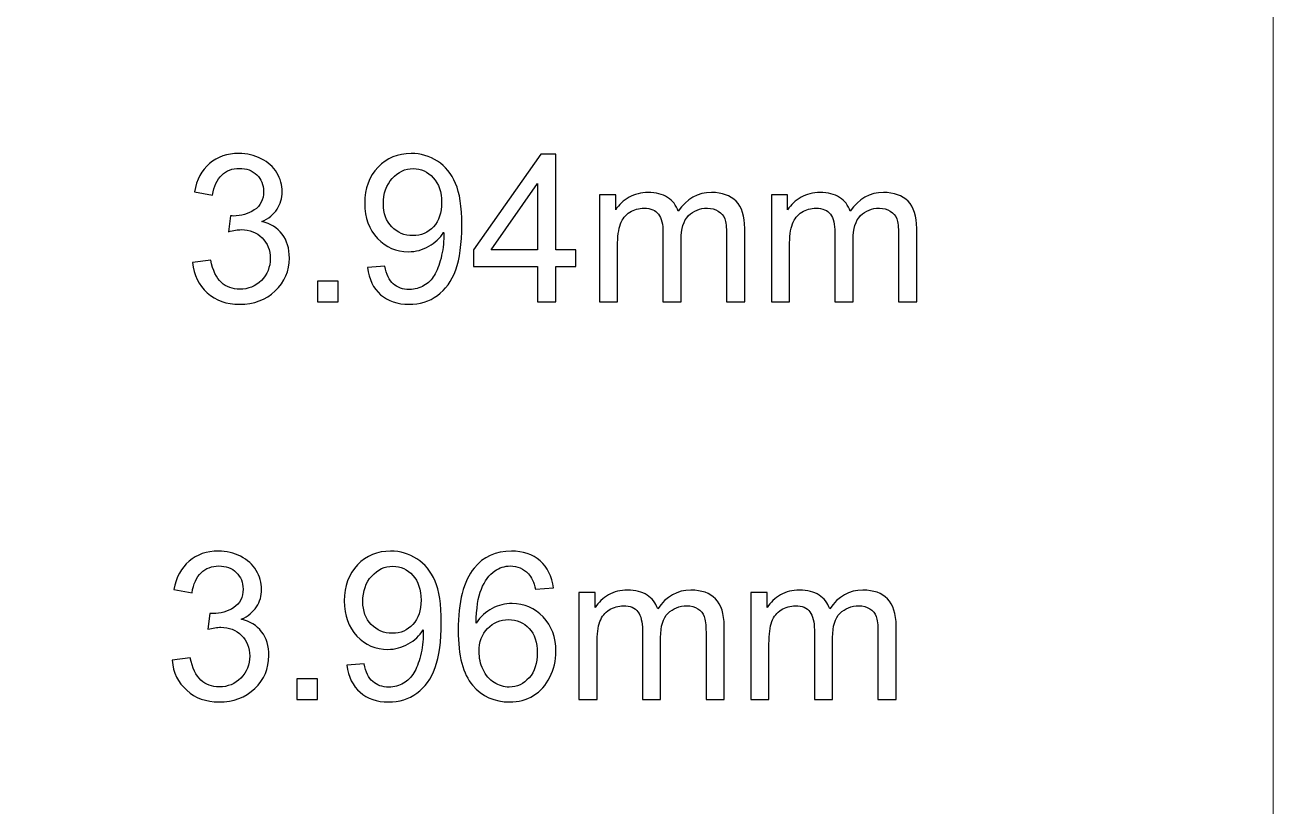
# Model space of a CAD drawing. Header units: centimetres. Extents: x -9.6 to 7.8, y 2.9 to 14.4.
# Drawn here: x -2.407 to -0.061, y 8.52 to 9.989 of the extents above; entities that cross this region are included whole.
import ezdxf

# ---------------------------------------------------------------- set-up
doc = ezdxf.new("R2010")
doc.units = ezdxf.units.CM
doc.header["$MEASUREMENT"] = 0
doc.layers.add('Layer 1', color=7, linetype='Continuous')

msp = doc.modelspace()

# ---------------------------------------------------------------- linework, layer by layer
at = {"layer": 'Layer 1', "color": 250, "lineweight": 20}
msp.add_lwpolyline([(-9.56109, 2.89694), (-0.06109, 2.89694), (-0.06109, 14.39694), (-9.56109, 14.39694), (-9.56109, 2.89694)], close=True, dxfattribs=at)
at = {"layer": 'Layer 1', "color": 250}
for points, knots in [([(-2.09199, 9.54209), (-2.09199, 9.54209), (-2.05784, 9.54675), (-2.05784, 9.54675), (-2.0539, 9.52735), (-2.0473, 9.51337), (-2.03792, 9.50484), (-2.02854, 9.4963), (-2.01703, 9.49203), (-2.00338, 9.49203), (-1.98722, 9.49203), (-1.97357, 9.49759), (-1.96257, 9.50872), (-1.95158, 9.51984), (-1.94608, 9.53362), (-1.94608, 9.55005), (-1.94608, 9.5657), (-1.95119, 9.57863), (-1.96147, 9.58885), (-1.97169, 9.59901), (-1.98469, 9.60412), (-2.00054, 9.60412), (-2.00701, 9.60412), (-2.01503, 9.60282), (-2.02466, 9.6003), (-2.02466, 9.6003), (-2.02085, 9.63018), (-2.02085, 9.63018), (-2.01858, 9.62992), (-2.01671, 9.62979), (-2.01535, 9.62979), (-2.00073, 9.62979), (-1.98767, 9.63361), (-1.97596, 9.64118), (-1.96432, 9.64874), (-1.9585, 9.66039), (-1.9585, 9.6761), (-1.9585, 9.68858), (-1.96277, 9.69893), (-1.97124, 9.70715), (-1.97971, 9.71536), (-1.99064, 9.71943), (-2.00403, 9.71943), (-2.01735, 9.71943), (-2.02841, 9.71523), (-2.03728, 9.70682), (-2.04614, 9.69841), (-2.05183, 9.6858), (-2.05435, 9.66899), (-2.05435, 9.66899), (-2.0885, 9.6752), (-2.0885, 9.6752), (-2.08429, 9.69809), (-2.07485, 9.71588), (-2.06004, 9.72849), (-2.04529, 9.7411), (-2.02686, 9.74738), (-2.00487, 9.74738), (-1.98974, 9.74738), (-1.97577, 9.74414), (-1.96303, 9.73761), (-1.95022, 9.73114), (-1.94045, 9.72228), (-1.93373, 9.71109), (-1.92694, 9.69984), (-1.92357, 9.68794), (-1.92357, 9.67533), (-1.92357, 9.66336), (-1.92681, 9.65249), (-1.93321, 9.64266), (-1.93968, 9.63283), (-1.94925, 9.62501), (-1.96186, 9.61919), (-1.94543, 9.61543), (-1.93269, 9.60754), (-1.92357, 9.59558), (-1.91452, 9.58368), (-1.90999, 9.56867), (-1.90999, 9.55076), (-1.90999, 9.5265), (-1.91885, 9.50587), (-1.93651, 9.48899), (-1.95423, 9.47211), (-1.97661, 9.4637), (-2.00364, 9.4637), (-2.02803, 9.4637), (-2.04827, 9.47101), (-2.06437, 9.48556), (-2.08054, 9.50012), (-2.08973, 9.51894), (-2.09199, 9.54209)], [0, 0, 0, 0, 0.0333333, 0.0333333, 0.0333333, 0.0666667, 0.0666667, 0.0666667, 0.1, 0.1, 0.1, 0.1333333, 0.1333333, 0.1333333, 0.1666667, 0.1666667, 0.1666667, 0.2, 0.2, 0.2, 0.2333333, 0.2333333, 0.2333333, 0.2666667, 0.2666667, 0.2666667, 0.3, 0.3, 0.3, 0.3333333, 0.3333333, 0.3333333, 0.3666667, 0.3666667, 0.3666667, 0.4, 0.4, 0.4, 0.4333333, 0.4333333, 0.4333333, 0.4666667, 0.4666667, 0.4666667, 0.5, 0.5, 0.5, 0.5333333, 0.5333333, 0.5333333, 0.5666667, 0.5666667, 0.5666667, 0.6, 0.6, 0.6, 0.6333333, 0.6333333, 0.6333333, 0.6666667, 0.6666667, 0.6666667, 0.7, 0.7, 0.7, 0.7333333, 0.7333333, 0.7333333, 0.7666667, 0.7666667, 0.7666667, 0.8, 0.8, 0.8, 0.8333333, 0.8333333, 0.8333333, 0.8666667, 0.8666667, 0.8666667, 0.9, 0.9, 0.9, 0.9333333, 0.9333333, 0.9333333, 0.9666667, 0.9666667, 0.9666667, 1, 1, 1, 1]), ([(-1.7633, 9.53278), (-1.7633, 9.53278), (-1.7307, 9.53549), (-1.7307, 9.53549), (-1.72792, 9.5201), (-1.72262, 9.50898), (-1.71479, 9.50206), (-1.70696, 9.49514), (-1.69694, 9.49164), (-1.68465, 9.49164), (-1.67417, 9.49164), (-1.66499, 9.49404), (-1.65703, 9.49889), (-1.64908, 9.50367), (-1.64261, 9.51008), (-1.63763, 9.51816), (-1.63265, 9.52618), (-1.62845, 9.53705), (-1.62502, 9.55069), (-1.62159, 9.56434), (-1.61991, 9.57825), (-1.61991, 9.59241), (-1.61991, 9.5939), (-1.61997, 9.59623), (-1.6201, 9.59927), (-1.62689, 9.5884), (-1.63621, 9.57954), (-1.64798, 9.57281), (-1.65975, 9.56602), (-1.67256, 9.56266), (-1.68627, 9.56266), (-1.70923, 9.56266), (-1.72863, 9.571), (-1.74454, 9.58769), (-1.76039, 9.60431), (-1.76834, 9.6263), (-1.76834, 9.65359), (-1.76834, 9.68179), (-1.76006, 9.70443), (-1.74344, 9.72163), (-1.72688, 9.73877), (-1.70612, 9.74738), (-1.68109, 9.74738), (-1.66311, 9.74738), (-1.64662, 9.74252), (-1.63162, 9.73276), (-1.61667, 9.72306), (-1.60536, 9.70922), (-1.5976, 9.69117), (-1.58983, 9.67319), (-1.58595, 9.64713), (-1.58595, 9.61304), (-1.58595, 9.57753), (-1.58977, 9.54927), (-1.59747, 9.52825), (-1.60516, 9.50717), (-1.61667, 9.49119), (-1.63187, 9.4802), (-1.64707, 9.4692), (-1.66486, 9.4637), (-1.6853, 9.4637), (-1.70703, 9.4637), (-1.72475, 9.46972), (-1.73853, 9.48181), (-1.75224, 9.49391), (-1.76052, 9.51092), (-1.7633, 9.53278)], [0, 0, 0, 0, 0.0454545, 0.0454545, 0.0454545, 0.0909091, 0.0909091, 0.0909091, 0.1363636, 0.1363636, 0.1363636, 0.1818182, 0.1818182, 0.1818182, 0.2272727, 0.2272727, 0.2272727, 0.2727273, 0.2727273, 0.2727273, 0.3181818, 0.3181818, 0.3181818, 0.3636364, 0.3636364, 0.3636364, 0.4090909, 0.4090909, 0.4090909, 0.4545455, 0.4545455, 0.4545455, 0.5, 0.5, 0.5, 0.5454545, 0.5454545, 0.5454545, 0.5909091, 0.5909091, 0.5909091, 0.6363636, 0.6363636, 0.6363636, 0.6818182, 0.6818182, 0.6818182, 0.7272727, 0.7272727, 0.7272727, 0.7727273, 0.7727273, 0.7727273, 0.8181818, 0.8181818, 0.8181818, 0.8636364, 0.8636364, 0.8636364, 0.9090909, 0.9090909, 0.9090909, 0.9545455, 0.9545455, 0.9545455, 1, 1, 1, 1]), ([(-1.44347, 9.46836), (-1.44347, 9.46836), (-1.44347, 9.53472), (-1.44347, 9.53472), (-1.44347, 9.53472), (-1.56415, 9.53472), (-1.56415, 9.53472), (-1.56415, 9.53472), (-1.56415, 9.56615), (-1.56415, 9.56615), (-1.56415, 9.56615), (-1.43726, 9.74621), (-1.43726, 9.74621), (-1.43726, 9.74621), (-1.40932, 9.74621), (-1.40932, 9.74621), (-1.40932, 9.74621), (-1.40932, 9.56615), (-1.40932, 9.56615), (-1.40932, 9.56615), (-1.37168, 9.56615), (-1.37168, 9.56615), (-1.37168, 9.56615), (-1.37168, 9.53472), (-1.37168, 9.53472), (-1.37168, 9.53472), (-1.40932, 9.53472), (-1.40932, 9.53472), (-1.40932, 9.53472), (-1.40932, 9.46836), (-1.40932, 9.46836), (-1.40932, 9.46836), (-1.44347, 9.46836), (-1.44347, 9.46836)], [0, 0, 0, 0, 0.0909091, 0.0909091, 0.0909091, 0.1818182, 0.1818182, 0.1818182, 0.2727273, 0.2727273, 0.2727273, 0.3636364, 0.3636364, 0.3636364, 0.4545455, 0.4545455, 0.4545455, 0.5454545, 0.5454545, 0.5454545, 0.6363636, 0.6363636, 0.6363636, 0.7272727, 0.7272727, 0.7272727, 0.8181818, 0.8181818, 0.8181818, 0.9090909, 0.9090909, 0.9090909, 1, 1, 1, 1]), ([(-1.62398, 9.65534), (-1.62398, 9.67487), (-1.62916, 9.69039), (-1.63951, 9.70184), (-1.64979, 9.71329), (-1.66234, 9.71905), (-1.67708, 9.71905), (-1.69235, 9.71905), (-1.70554, 9.7129), (-1.71666, 9.70055), (-1.72785, 9.6882), (-1.73342, 9.67216), (-1.73342, 9.65249), (-1.73342, 9.63484), (-1.72811, 9.62048), (-1.71757, 9.60948), (-1.70696, 9.59842), (-1.69377, 9.59293), (-1.67805, 9.59293), (-1.66227, 9.59293), (-1.64934, 9.59842), (-1.63918, 9.60948), (-1.62903, 9.62048), (-1.62398, 9.63581), (-1.62398, 9.65534)], [0, 0, 0, 0, 0.125, 0.125, 0.125, 0.25, 0.25, 0.25, 0.375, 0.375, 0.375, 0.5, 0.5, 0.5, 0.625, 0.625, 0.625, 0.75, 0.75, 0.75, 0.875, 0.875, 0.875, 1, 1, 1, 1]), ([(-1.44347, 9.56615), (-1.44347, 9.56615), (-1.44347, 9.69111), (-1.44347, 9.69111), (-1.44347, 9.69111), (-1.53059, 9.56615), (-1.53059, 9.56615), (-1.53059, 9.56615), (-1.44347, 9.56615), (-1.44347, 9.56615)], [0, 0, 0, 0, 0.3333333, 0.3333333, 0.3333333, 0.6666667, 0.6666667, 0.6666667, 1, 1, 1, 1]), ([(-1.32737, 9.46836), (-1.32737, 9.46836), (-1.32737, 9.66976), (-1.32737, 9.66976), (-1.32737, 9.66976), (-1.29671, 9.66976), (-1.29671, 9.66976), (-1.29671, 9.66976), (-1.29671, 9.64131), (-1.29671, 9.64131), (-1.29044, 9.65114), (-1.28203, 9.65909), (-1.27155, 9.66504), (-1.26107, 9.67106), (-1.24917, 9.67403), (-1.23579, 9.67403), (-1.22091, 9.67403), (-1.20869, 9.67093), (-1.19918, 9.66478), (-1.18967, 9.65857), (-1.18295, 9.64997), (-1.17906, 9.63885), (-1.16302, 9.66233), (-1.14226, 9.67403), (-1.11665, 9.67403), (-1.0966, 9.67403), (-1.08114, 9.66853), (-1.07041, 9.65747), (-1.05961, 9.64641), (-1.05417, 9.6294), (-1.05417, 9.60644), (-1.05417, 9.60644), (-1.05417, 9.46836), (-1.05417, 9.46836), (-1.05417, 9.46836), (-1.08832, 9.46836), (-1.08832, 9.46836), (-1.08832, 9.46836), (-1.08832, 9.59513), (-1.08832, 9.59513), (-1.08832, 9.60871), (-1.08949, 9.61854), (-1.09169, 9.62455), (-1.09389, 9.63057), (-1.0979, 9.63536), (-1.10378, 9.63904), (-1.1096, 9.64273), (-1.11646, 9.64454), (-1.12428, 9.64454), (-1.13851, 9.64454), (-1.15028, 9.63982), (-1.15966, 9.63044), (-1.16904, 9.621), (-1.1737, 9.60593), (-1.1737, 9.58523), (-1.1737, 9.58523), (-1.1737, 9.46836), (-1.1737, 9.46836), (-1.1737, 9.46836), (-1.20785, 9.46836), (-1.20785, 9.46836), (-1.20785, 9.46836), (-1.20785, 9.59907), (-1.20785, 9.59907), (-1.20785, 9.61421), (-1.21063, 9.62559), (-1.21619, 9.63316), (-1.22175, 9.64072), (-1.23087, 9.64454), (-1.24348, 9.64454), (-1.25305, 9.64454), (-1.26192, 9.64202), (-1.27006, 9.63697), (-1.27821, 9.63193), (-1.2841, 9.62455), (-1.28779, 9.61479), (-1.29141, 9.60509), (-1.29322, 9.59105), (-1.29322, 9.57275), (-1.29322, 9.57275), (-1.29322, 9.46836), (-1.29322, 9.46836), (-1.29322, 9.46836), (-1.32737, 9.46836), (-1.32737, 9.46836)], [0, 0, 0, 0, 0.0357143, 0.0357143, 0.0357143, 0.0714286, 0.0714286, 0.0714286, 0.1071429, 0.1071429, 0.1071429, 0.1428571, 0.1428571, 0.1428571, 0.1785714, 0.1785714, 0.1785714, 0.2142857, 0.2142857, 0.2142857, 0.25, 0.25, 0.25, 0.2857143, 0.2857143, 0.2857143, 0.3214286, 0.3214286, 0.3214286, 0.3571429, 0.3571429, 0.3571429, 0.3928571, 0.3928571, 0.3928571, 0.4285714, 0.4285714, 0.4285714, 0.4642857, 0.4642857, 0.4642857, 0.5, 0.5, 0.5, 0.5357143, 0.5357143, 0.5357143, 0.5714286, 0.5714286, 0.5714286, 0.6071429, 0.6071429, 0.6071429, 0.6428571, 0.6428571, 0.6428571, 0.6785714, 0.6785714, 0.6785714, 0.7142857, 0.7142857, 0.7142857, 0.75, 0.75, 0.75, 0.7857143, 0.7857143, 0.7857143, 0.8214286, 0.8214286, 0.8214286, 0.8571429, 0.8571429, 0.8571429, 0.8928571, 0.8928571, 0.8928571, 0.9285714, 0.9285714, 0.9285714, 0.9642857, 0.9642857, 0.9642857, 1, 1, 1, 1]), ([(-1.00412, 9.46836), (-1.00412, 9.46836), (-1.00412, 9.66976), (-1.00412, 9.66976), (-1.00412, 9.66976), (-0.97346, 9.66976), (-0.97346, 9.66976), (-0.97346, 9.66976), (-0.97346, 9.64131), (-0.97346, 9.64131), (-0.96719, 9.65114), (-0.95878, 9.65909), (-0.9483, 9.66504), (-0.93782, 9.67106), (-0.92592, 9.67403), (-0.91254, 9.67403), (-0.89766, 9.67403), (-0.88544, 9.67093), (-0.87593, 9.66478), (-0.86642, 9.65857), (-0.8597, 9.64997), (-0.85581, 9.63885), (-0.83977, 9.66233), (-0.81901, 9.67403), (-0.7934, 9.67403), (-0.77335, 9.67403), (-0.75789, 9.66853), (-0.74716, 9.65747), (-0.73636, 9.64641), (-0.73092, 9.6294), (-0.73092, 9.60644), (-0.73092, 9.60644), (-0.73092, 9.46836), (-0.73092, 9.46836), (-0.73092, 9.46836), (-0.76507, 9.46836), (-0.76507, 9.46836), (-0.76507, 9.46836), (-0.76507, 9.59513), (-0.76507, 9.59513), (-0.76507, 9.60871), (-0.76624, 9.61854), (-0.76844, 9.62455), (-0.77064, 9.63057), (-0.77465, 9.63536), (-0.78053, 9.63904), (-0.78635, 9.64273), (-0.79321, 9.64454), (-0.80103, 9.64454), (-0.81526, 9.64454), (-0.82703, 9.63982), (-0.83641, 9.63044), (-0.84579, 9.621), (-0.85045, 9.60593), (-0.85045, 9.58523), (-0.85045, 9.58523), (-0.85045, 9.46836), (-0.85045, 9.46836), (-0.85045, 9.46836), (-0.8846, 9.46836), (-0.8846, 9.46836), (-0.8846, 9.46836), (-0.8846, 9.59907), (-0.8846, 9.59907), (-0.8846, 9.61421), (-0.88738, 9.62559), (-0.89294, 9.63316), (-0.8985, 9.64072), (-0.90762, 9.64454), (-0.92023, 9.64454), (-0.9298, 9.64454), (-0.93867, 9.64202), (-0.94681, 9.63697), (-0.95496, 9.63193), (-0.96085, 9.62455), (-0.96454, 9.61479), (-0.96816, 9.60509), (-0.96997, 9.59105), (-0.96997, 9.57275), (-0.96997, 9.57275), (-0.96997, 9.46836), (-0.96997, 9.46836), (-0.96997, 9.46836), (-1.00412, 9.46836), (-1.00412, 9.46836)], [0, 0, 0, 0, 0.0357143, 0.0357143, 0.0357143, 0.0714286, 0.0714286, 0.0714286, 0.1071429, 0.1071429, 0.1071429, 0.1428571, 0.1428571, 0.1428571, 0.1785714, 0.1785714, 0.1785714, 0.2142857, 0.2142857, 0.2142857, 0.25, 0.25, 0.25, 0.2857143, 0.2857143, 0.2857143, 0.3214286, 0.3214286, 0.3214286, 0.3571429, 0.3571429, 0.3571429, 0.3928571, 0.3928571, 0.3928571, 0.4285714, 0.4285714, 0.4285714, 0.4642857, 0.4642857, 0.4642857, 0.5, 0.5, 0.5, 0.5357143, 0.5357143, 0.5357143, 0.5714286, 0.5714286, 0.5714286, 0.6071429, 0.6071429, 0.6071429, 0.6428571, 0.6428571, 0.6428571, 0.6785714, 0.6785714, 0.6785714, 0.7142857, 0.7142857, 0.7142857, 0.75, 0.75, 0.75, 0.7857143, 0.7857143, 0.7857143, 0.8214286, 0.8214286, 0.8214286, 0.8571429, 0.8571429, 0.8571429, 0.8928571, 0.8928571, 0.8928571, 0.9285714, 0.9285714, 0.9285714, 0.9642857, 0.9642857, 0.9642857, 1, 1, 1, 1]), ([(-1.85715, 9.46836), (-1.85715, 9.46836), (-1.85715, 9.50717), (-1.85715, 9.50717), (-1.85715, 9.50717), (-1.81834, 9.50717), (-1.81834, 9.50717), (-1.81834, 9.50717), (-1.81834, 9.46836), (-1.81834, 9.46836), (-1.81834, 9.46836), (-1.85715, 9.46836), (-1.85715, 9.46836)], [0, 0, 0, 0, 0.25, 0.25, 0.25, 0.5, 0.5, 0.5, 0.75, 0.75, 0.75, 1, 1, 1, 1]), ([(-2.1306, 8.79413), (-2.1306, 8.79413), (-2.09645, 8.79879), (-2.09645, 8.79879), (-2.09251, 8.77939), (-2.08591, 8.76541), (-2.07653, 8.75688), (-2.06715, 8.74834), (-2.05564, 8.74407), (-2.04199, 8.74407), (-2.02583, 8.74407), (-2.01218, 8.74963), (-2.00118, 8.76076), (-1.99019, 8.77188), (-1.98469, 8.78566), (-1.98469, 8.80209), (-1.98469, 8.81774), (-1.9898, 8.83067), (-2.00008, 8.84089), (-2.0103, 8.85105), (-2.0233, 8.85616), (-2.03915, 8.85616), (-2.04562, 8.85616), (-2.05364, 8.85486), (-2.06327, 8.85234), (-2.06327, 8.85234), (-2.05946, 8.88222), (-2.05946, 8.88222), (-2.05719, 8.88196), (-2.05532, 8.88183), (-2.05396, 8.88183), (-2.03934, 8.88183), (-2.02628, 8.88565), (-2.01457, 8.89322), (-2.00293, 8.90078), (-1.99711, 8.91243), (-1.99711, 8.92814), (-1.99711, 8.94062), (-2.00138, 8.95097), (-2.00985, 8.95919), (-2.01832, 8.9674), (-2.02925, 8.97147), (-2.04264, 8.97147), (-2.05596, 8.97147), (-2.06702, 8.96727), (-2.07589, 8.95886), (-2.08475, 8.95045), (-2.09044, 8.93784), (-2.09296, 8.92103), (-2.09296, 8.92103), (-2.12711, 8.92724), (-2.12711, 8.92724), (-2.1229, 8.95013), (-2.11346, 8.96792), (-2.09865, 8.98053), (-2.0839, 8.99314), (-2.06547, 8.99942), (-2.04348, 8.99942), (-2.02835, 8.99942), (-2.01438, 8.99618), (-2.00164, 8.98965), (-1.98883, 8.98318), (-1.97906, 8.97432), (-1.97234, 8.96313), (-1.96555, 8.95188), (-1.96218, 8.93998), (-1.96218, 8.92737), (-1.96218, 8.9154), (-1.96542, 8.90453), (-1.97182, 8.8947), (-1.97829, 8.88487), (-1.98786, 8.87705), (-2.00047, 8.87123), (-1.98404, 8.86747), (-1.9713, 8.85958), (-1.96218, 8.84762), (-1.95313, 8.83572), (-1.9486, 8.82071), (-1.9486, 8.8028), (-1.9486, 8.77854), (-1.95746, 8.75791), (-1.97512, 8.74103), (-1.99284, 8.72415), (-2.01522, 8.71574), (-2.04225, 8.71574), (-2.06664, 8.71574), (-2.08688, 8.72305), (-2.10298, 8.7376), (-2.11915, 8.75216), (-2.12834, 8.77098), (-2.1306, 8.79413)], [0, 0, 0, 0, 0.0333333, 0.0333333, 0.0333333, 0.0666667, 0.0666667, 0.0666667, 0.1, 0.1, 0.1, 0.1333333, 0.1333333, 0.1333333, 0.1666667, 0.1666667, 0.1666667, 0.2, 0.2, 0.2, 0.2333333, 0.2333333, 0.2333333, 0.2666667, 0.2666667, 0.2666667, 0.3, 0.3, 0.3, 0.3333333, 0.3333333, 0.3333333, 0.3666667, 0.3666667, 0.3666667, 0.4, 0.4, 0.4, 0.4333333, 0.4333333, 0.4333333, 0.4666667, 0.4666667, 0.4666667, 0.5, 0.5, 0.5, 0.5333333, 0.5333333, 0.5333333, 0.5666667, 0.5666667, 0.5666667, 0.6, 0.6, 0.6, 0.6333333, 0.6333333, 0.6333333, 0.6666667, 0.6666667, 0.6666667, 0.7, 0.7, 0.7, 0.7333333, 0.7333333, 0.7333333, 0.7666667, 0.7666667, 0.7666667, 0.8, 0.8, 0.8, 0.8333333, 0.8333333, 0.8333333, 0.8666667, 0.8666667, 0.8666667, 0.9, 0.9, 0.9, 0.9333333, 0.9333333, 0.9333333, 0.9666667, 0.9666667, 0.9666667, 1, 1, 1, 1]), ([(-1.80191, 8.78482), (-1.80191, 8.78482), (-1.76931, 8.78753), (-1.76931, 8.78753), (-1.76653, 8.77214), (-1.76123, 8.76102), (-1.7534, 8.7541), (-1.74557, 8.74718), (-1.73555, 8.74368), (-1.72326, 8.74368), (-1.71278, 8.74368), (-1.7036, 8.74608), (-1.69564, 8.75093), (-1.68769, 8.75571), (-1.68122, 8.76212), (-1.67624, 8.7702), (-1.67126, 8.77822), (-1.66706, 8.78909), (-1.66363, 8.80273), (-1.6602, 8.81638), (-1.65852, 8.83029), (-1.65852, 8.84445), (-1.65852, 8.84594), (-1.65858, 8.84827), (-1.65871, 8.85131), (-1.6655, 8.84044), (-1.67482, 8.83158), (-1.68659, 8.82485), (-1.69836, 8.81806), (-1.71117, 8.8147), (-1.72488, 8.8147), (-1.74784, 8.8147), (-1.76724, 8.82304), (-1.78315, 8.83973), (-1.799, 8.85635), (-1.80695, 8.87834), (-1.80695, 8.90563), (-1.80695, 8.93383), (-1.79867, 8.95647), (-1.78205, 8.97367), (-1.76549, 8.99081), (-1.74473, 8.99942), (-1.7197, 8.99942), (-1.70172, 8.99942), (-1.68523, 8.99456), (-1.67023, 8.9848), (-1.65528, 8.9751), (-1.64397, 8.96126), (-1.63621, 8.94321), (-1.62844, 8.92523), (-1.62456, 8.89917), (-1.62456, 8.86508), (-1.62456, 8.82957), (-1.62838, 8.80131), (-1.63608, 8.78029), (-1.64377, 8.75921), (-1.65528, 8.74323), (-1.67048, 8.73224), (-1.68568, 8.72124), (-1.70347, 8.71574), (-1.72391, 8.71574), (-1.74564, 8.71574), (-1.76336, 8.72176), (-1.77714, 8.73385), (-1.79085, 8.74595), (-1.79913, 8.76296), (-1.80191, 8.78482)], [0, 0, 0, 0, 0.0454545, 0.0454545, 0.0454545, 0.0909091, 0.0909091, 0.0909091, 0.1363636, 0.1363636, 0.1363636, 0.1818182, 0.1818182, 0.1818182, 0.2272727, 0.2272727, 0.2272727, 0.2727273, 0.2727273, 0.2727273, 0.3181818, 0.3181818, 0.3181818, 0.3636364, 0.3636364, 0.3636364, 0.4090909, 0.4090909, 0.4090909, 0.4545455, 0.4545455, 0.4545455, 0.5, 0.5, 0.5, 0.5454545, 0.5454545, 0.5454545, 0.5909091, 0.5909091, 0.5909091, 0.6363636, 0.6363636, 0.6363636, 0.6818182, 0.6818182, 0.6818182, 0.7272727, 0.7272727, 0.7272727, 0.7727273, 0.7727273, 0.7727273, 0.8181818, 0.8181818, 0.8181818, 0.8636364, 0.8636364, 0.8636364, 0.9090909, 0.9090909, 0.9090909, 0.9545455, 0.9545455, 0.9545455, 1, 1, 1, 1]), ([(-1.41378, 8.93034), (-1.41378, 8.93034), (-1.44754, 8.92762), (-1.44754, 8.92762), (-1.45058, 8.94101), (-1.45491, 8.95078), (-1.46054, 8.95686), (-1.46979, 8.96662), (-1.48124, 8.97147), (-1.49482, 8.97147), (-1.50575, 8.97147), (-1.51545, 8.96844), (-1.52379, 8.96236), (-1.53453, 8.95453), (-1.54294, 8.94315), (-1.54921, 8.92814), (-1.55542, 8.91307), (-1.55865, 8.89166), (-1.55891, 8.86392), (-1.5507, 8.8764), (-1.54061, 8.88571), (-1.52871, 8.89173), (-1.51681, 8.89781), (-1.50439, 8.90085), (-1.49133, 8.90085), (-1.46856, 8.90085), (-1.44916, 8.89244), (-1.43312, 8.87569), (-1.41714, 8.85894), (-1.40912, 8.83734), (-1.40912, 8.81075), (-1.40912, 8.79329), (-1.41287, 8.77712), (-1.42038, 8.76212), (-1.42794, 8.74711), (-1.43823, 8.73566), (-1.45142, 8.72771), (-1.46455, 8.71975), (-1.47949, 8.71574), (-1.49618, 8.71574), (-1.52457, 8.71574), (-1.54779, 8.72622), (-1.56577, 8.74711), (-1.58368, 8.768), (-1.59267, 8.80247), (-1.59267, 8.85046), (-1.59267, 8.90415), (-1.58271, 8.94321), (-1.56286, 8.96759), (-1.54552, 8.98881), (-1.52218, 8.99942), (-1.49275, 8.99942), (-1.47089, 8.99942), (-1.45291, 8.99327), (-1.43894, 8.98105), (-1.42497, 8.96882), (-1.41656, 8.95194), (-1.41378, 8.93034)], [0, 0, 0, 0, 0.0526316, 0.0526316, 0.0526316, 0.1052632, 0.1052632, 0.1052632, 0.1578947, 0.1578947, 0.1578947, 0.2105263, 0.2105263, 0.2105263, 0.2631579, 0.2631579, 0.2631579, 0.3157895, 0.3157895, 0.3157895, 0.3684211, 0.3684211, 0.3684211, 0.4210526, 0.4210526, 0.4210526, 0.4736842, 0.4736842, 0.4736842, 0.5263158, 0.5263158, 0.5263158, 0.5789474, 0.5789474, 0.5789474, 0.6315789, 0.6315789, 0.6315789, 0.6842105, 0.6842105, 0.6842105, 0.7368421, 0.7368421, 0.7368421, 0.7894737, 0.7894737, 0.7894737, 0.8421053, 0.8421053, 0.8421053, 0.8947368, 0.8947368, 0.8947368, 0.9473684, 0.9473684, 0.9473684, 1, 1, 1, 1]), ([(-1.66259, 8.90738), (-1.66259, 8.92691), (-1.66777, 8.94243), (-1.67812, 8.95388), (-1.6884, 8.96533), (-1.70095, 8.97109), (-1.71569, 8.97109), (-1.73096, 8.97109), (-1.74415, 8.96494), (-1.75527, 8.95259), (-1.76646, 8.94024), (-1.77203, 8.9242), (-1.77203, 8.90453), (-1.77203, 8.88688), (-1.76672, 8.87252), (-1.75618, 8.86152), (-1.74557, 8.85046), (-1.73238, 8.84497), (-1.71666, 8.84497), (-1.70088, 8.84497), (-1.68795, 8.85046), (-1.67779, 8.86152), (-1.66764, 8.87252), (-1.66259, 8.88785), (-1.66259, 8.90738)], [0, 0, 0, 0, 0.125, 0.125, 0.125, 0.25, 0.25, 0.25, 0.375, 0.375, 0.375, 0.5, 0.5, 0.5, 0.625, 0.625, 0.625, 0.75, 0.75, 0.75, 0.875, 0.875, 0.875, 1, 1, 1, 1]), ([(-1.36598, 8.7204), (-1.36598, 8.7204), (-1.36598, 8.9218), (-1.36598, 8.9218), (-1.36598, 8.9218), (-1.33532, 8.9218), (-1.33532, 8.9218), (-1.33532, 8.9218), (-1.33532, 8.89335), (-1.33532, 8.89335), (-1.32905, 8.90318), (-1.32064, 8.91113), (-1.31016, 8.91708), (-1.29968, 8.9231), (-1.28778, 8.92607), (-1.2744, 8.92607), (-1.25952, 8.92607), (-1.2473, 8.92297), (-1.23779, 8.91682), (-1.22828, 8.91061), (-1.22156, 8.90201), (-1.21767, 8.89089), (-1.20163, 8.91437), (-1.18087, 8.92607), (-1.15526, 8.92607), (-1.13521, 8.92607), (-1.11975, 8.92057), (-1.10902, 8.90951), (-1.09822, 8.89845), (-1.09278, 8.88144), (-1.09278, 8.85848), (-1.09278, 8.85848), (-1.09278, 8.7204), (-1.09278, 8.7204), (-1.09278, 8.7204), (-1.12693, 8.7204), (-1.12693, 8.7204), (-1.12693, 8.7204), (-1.12693, 8.84717), (-1.12693, 8.84717), (-1.12693, 8.86075), (-1.1281, 8.87058), (-1.1303, 8.87659), (-1.1325, 8.88261), (-1.13651, 8.8874), (-1.14239, 8.89108), (-1.14821, 8.89477), (-1.15507, 8.89658), (-1.16289, 8.89658), (-1.17712, 8.89658), (-1.18889, 8.89186), (-1.19827, 8.88248), (-1.20765, 8.87304), (-1.21231, 8.85797), (-1.21231, 8.83727), (-1.21231, 8.83727), (-1.21231, 8.7204), (-1.21231, 8.7204), (-1.21231, 8.7204), (-1.24646, 8.7204), (-1.24646, 8.7204), (-1.24646, 8.7204), (-1.24646, 8.85111), (-1.24646, 8.85111), (-1.24646, 8.86625), (-1.24924, 8.87763), (-1.2548, 8.8852), (-1.26036, 8.89276), (-1.26948, 8.89658), (-1.28209, 8.89658), (-1.29166, 8.89658), (-1.30053, 8.89406), (-1.30867, 8.88901), (-1.31682, 8.88397), (-1.32271, 8.87659), (-1.3264, 8.86683), (-1.33002, 8.85713), (-1.33183, 8.84309), (-1.33183, 8.82479), (-1.33183, 8.82479), (-1.33183, 8.7204), (-1.33183, 8.7204), (-1.33183, 8.7204), (-1.36598, 8.7204), (-1.36598, 8.7204)], [0, 0, 0, 0, 0.0357143, 0.0357143, 0.0357143, 0.0714286, 0.0714286, 0.0714286, 0.1071429, 0.1071429, 0.1071429, 0.1428571, 0.1428571, 0.1428571, 0.1785714, 0.1785714, 0.1785714, 0.2142857, 0.2142857, 0.2142857, 0.25, 0.25, 0.25, 0.2857143, 0.2857143, 0.2857143, 0.3214286, 0.3214286, 0.3214286, 0.3571429, 0.3571429, 0.3571429, 0.3928571, 0.3928571, 0.3928571, 0.4285714, 0.4285714, 0.4285714, 0.4642857, 0.4642857, 0.4642857, 0.5, 0.5, 0.5, 0.5357143, 0.5357143, 0.5357143, 0.5714286, 0.5714286, 0.5714286, 0.6071429, 0.6071429, 0.6071429, 0.6428571, 0.6428571, 0.6428571, 0.6785714, 0.6785714, 0.6785714, 0.7142857, 0.7142857, 0.7142857, 0.75, 0.75, 0.75, 0.7857143, 0.7857143, 0.7857143, 0.8214286, 0.8214286, 0.8214286, 0.8571429, 0.8571429, 0.8571429, 0.8928571, 0.8928571, 0.8928571, 0.9285714, 0.9285714, 0.9285714, 0.9642857, 0.9642857, 0.9642857, 1, 1, 1, 1]), ([(-1.04273, 8.7204), (-1.04273, 8.7204), (-1.04273, 8.9218), (-1.04273, 8.9218), (-1.04273, 8.9218), (-1.01207, 8.9218), (-1.01207, 8.9218), (-1.01207, 8.9218), (-1.01207, 8.89335), (-1.01207, 8.89335), (-1.0058, 8.90318), (-0.99739, 8.91113), (-0.98691, 8.91708), (-0.97643, 8.9231), (-0.96453, 8.92607), (-0.95115, 8.92607), (-0.93627, 8.92607), (-0.92405, 8.92297), (-0.91454, 8.91682), (-0.90503, 8.91061), (-0.89831, 8.90201), (-0.89442, 8.89089), (-0.87838, 8.91437), (-0.85762, 8.92607), (-0.83201, 8.92607), (-0.81196, 8.92607), (-0.7965, 8.92057), (-0.78577, 8.90951), (-0.77497, 8.89845), (-0.76953, 8.88144), (-0.76953, 8.85848), (-0.76953, 8.85848), (-0.76953, 8.7204), (-0.76953, 8.7204), (-0.76953, 8.7204), (-0.80368, 8.7204), (-0.80368, 8.7204), (-0.80368, 8.7204), (-0.80368, 8.84717), (-0.80368, 8.84717), (-0.80368, 8.86075), (-0.80485, 8.87058), (-0.80705, 8.87659), (-0.80925, 8.88261), (-0.81326, 8.8874), (-0.81914, 8.89108), (-0.82496, 8.89477), (-0.83182, 8.89658), (-0.83964, 8.89658), (-0.85387, 8.89658), (-0.86564, 8.89186), (-0.87502, 8.88248), (-0.8844, 8.87304), (-0.88906, 8.85797), (-0.88906, 8.83727), (-0.88906, 8.83727), (-0.88906, 8.7204), (-0.88906, 8.7204), (-0.88906, 8.7204), (-0.92321, 8.7204), (-0.92321, 8.7204), (-0.92321, 8.7204), (-0.92321, 8.85111), (-0.92321, 8.85111), (-0.92321, 8.86625), (-0.92599, 8.87763), (-0.93155, 8.8852), (-0.93711, 8.89276), (-0.94623, 8.89658), (-0.95884, 8.89658), (-0.96841, 8.89658), (-0.97728, 8.89406), (-0.98542, 8.88901), (-0.99357, 8.88397), (-0.99946, 8.87659), (-1.00315, 8.86683), (-1.00677, 8.85713), (-1.00858, 8.84309), (-1.00858, 8.82479), (-1.00858, 8.82479), (-1.00858, 8.7204), (-1.00858, 8.7204), (-1.00858, 8.7204), (-1.04273, 8.7204), (-1.04273, 8.7204)], [0, 0, 0, 0, 0.0357143, 0.0357143, 0.0357143, 0.0714286, 0.0714286, 0.0714286, 0.1071429, 0.1071429, 0.1071429, 0.1428571, 0.1428571, 0.1428571, 0.1785714, 0.1785714, 0.1785714, 0.2142857, 0.2142857, 0.2142857, 0.25, 0.25, 0.25, 0.2857143, 0.2857143, 0.2857143, 0.3214286, 0.3214286, 0.3214286, 0.3571429, 0.3571429, 0.3571429, 0.3928571, 0.3928571, 0.3928571, 0.4285714, 0.4285714, 0.4285714, 0.4642857, 0.4642857, 0.4642857, 0.5, 0.5, 0.5, 0.5357143, 0.5357143, 0.5357143, 0.5714286, 0.5714286, 0.5714286, 0.6071429, 0.6071429, 0.6071429, 0.6428571, 0.6428571, 0.6428571, 0.6785714, 0.6785714, 0.6785714, 0.7142857, 0.7142857, 0.7142857, 0.75, 0.75, 0.75, 0.7857143, 0.7857143, 0.7857143, 0.8214286, 0.8214286, 0.8214286, 0.8571429, 0.8571429, 0.8571429, 0.8928571, 0.8928571, 0.8928571, 0.9285714, 0.9285714, 0.9285714, 0.9642857, 0.9642857, 0.9642857, 1, 1, 1, 1]), ([(-1.55348, 8.81043), (-1.55348, 8.79866), (-1.55096, 8.78741), (-1.54598, 8.77667), (-1.541, 8.76593), (-1.53401, 8.75778), (-1.52515, 8.75216), (-1.51623, 8.74653), (-1.50678, 8.74368), (-1.49676, 8.74368), (-1.48221, 8.74368), (-1.46979, 8.7495), (-1.4595, 8.76115), (-1.44922, 8.77279), (-1.44405, 8.78857), (-1.44405, 8.80855), (-1.44405, 8.82776), (-1.44916, 8.8429), (-1.45931, 8.85396), (-1.46946, 8.86502), (-1.4824, 8.87058), (-1.49812, 8.87058), (-1.51351, 8.87058), (-1.52664, 8.86502), (-1.53738, 8.85396), (-1.54811, 8.8429), (-1.55348, 8.82841), (-1.55348, 8.81043)], [0, 0, 0, 0, 0.1111111, 0.1111111, 0.1111111, 0.2222222, 0.2222222, 0.2222222, 0.3333333, 0.3333333, 0.3333333, 0.4444444, 0.4444444, 0.4444444, 0.5555556, 0.5555556, 0.5555556, 0.6666667, 0.6666667, 0.6666667, 0.7777778, 0.7777778, 0.7777778, 0.8888889, 0.8888889, 0.8888889, 1, 1, 1, 1]), ([(-1.89576, 8.7204), (-1.89576, 8.7204), (-1.89576, 8.75921), (-1.89576, 8.75921), (-1.89576, 8.75921), (-1.85695, 8.75921), (-1.85695, 8.75921), (-1.85695, 8.75921), (-1.85695, 8.7204), (-1.85695, 8.7204), (-1.85695, 8.7204), (-1.89576, 8.7204), (-1.89576, 8.7204)], [0, 0, 0, 0, 0.25, 0.25, 0.25, 0.5, 0.5, 0.5, 0.75, 0.75, 0.75, 1, 1, 1, 1])]:
    msp.add_open_spline(points, degree=3, knots=knots, dxfattribs=at)

doc.saveas('drawing.dxf')
